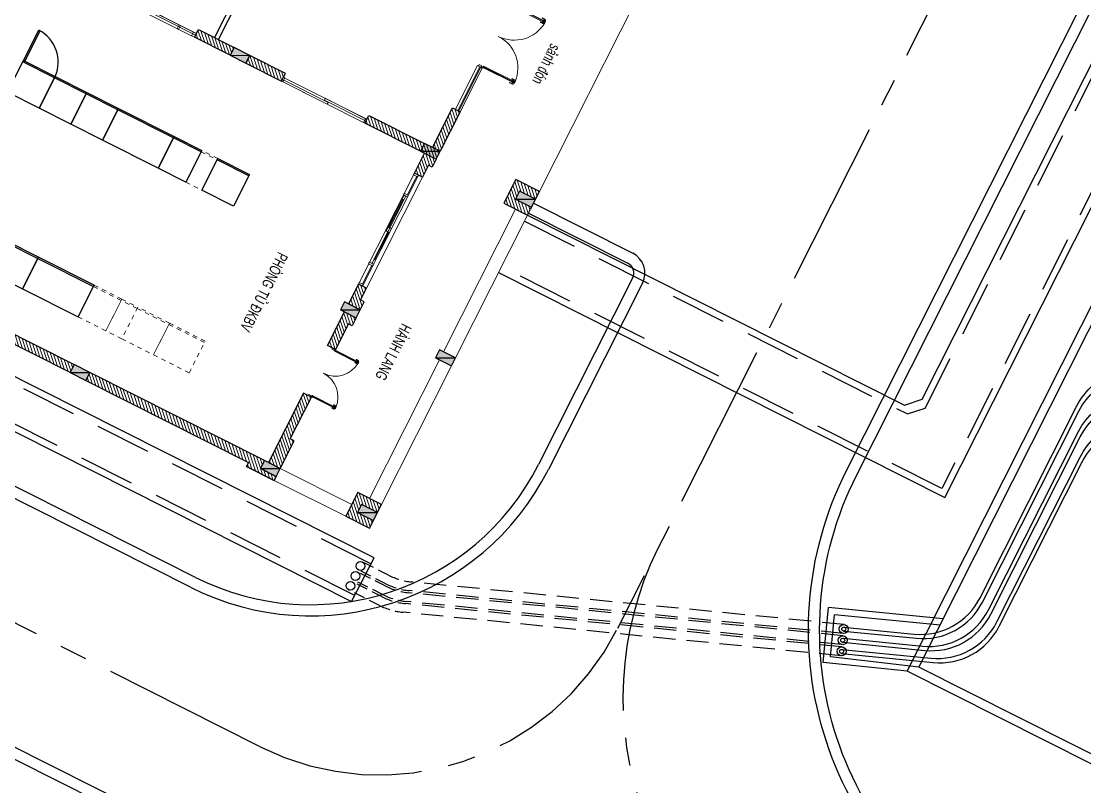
# Model space of a CAD drawing. Header units: metres. Extents: x 0 to 547597, y 0 to 1844684.
# Drawn here: x 543392.81 to 543416.75, y 1844506 to 1844523.24 of the extents above; entities that cross this region are included whole.
import ezdxf
from ezdxf.enums import TextEntityAlignment as Align

# ---------------------------------------------------------------- set-up
doc = ezdxf.new("R2010")
doc.units = ezdxf.units.M
for name, pattern in [('CENTER2', [1.125, 0.75, -0.125, 0.125, -0.125]), ('CONTINOUS', [0]), ('DASHED2', [0.375, 0.25, -0.125]), ('HIDDEN', [0.375, 0.25, -0.125]), ('HIDDEN2', [0.1875, 0.125, -0.0625])]:
    doc.linetypes.add(name, pattern=pattern)
for name, color, linetype in [('5_Thep', 4, 'Continuous'), ('6_Tim', 6, 'CENTER2'), ('7_Net dut2', 7, 'HIDDEN'), ('DUONGOTO', 3, 'Continuous'), ('Muongcap', 11, 'Continuous'), ('MuongcapTL', 8, 'HIDDEN2'), ('TB220kVhientai', 7, 'Continuous'), ('TUONG RAO', 61, 'Continuous'), ('VAT LIEU BTCT', 1, 'Continuous')]:
    doc.layers.add(name, color=color, linetype=linetype)
for name, color, linetype, lineweight in [('A-Detl-Medm', 4, 'Continuous', 15), ('A-Door', 35, 'Continuous', 9), ('A-Hatch', 8, 'Continuous', 5), ('A-Sect-Conc', 1, 'Continuous', 30), ('A-Steps', 4, 'Continuous', 15), ('A-Text-VN', 7, 'Continuous', 5), ('A-Wall', 3, 'Continuous', 30), ('noithat', 116, 'Continuous', 9)]:
    doc.layers.add(name, color=color, linetype=linetype, lineweight=lineweight)
doc.styles.add('cuong DAC', font='hoatbif.shx', dxfattribs={"width": 0.7})
pattern_1 = [(225, (-1429987.293548926, -765009.3772551641), (44.19417382415921, -44.19417382415923), [])]

# ---------------------------------------------------------------- blocks, each defined once
blk = doc.blocks.new('col200x400')
at = {"layer": 'A-Sect-Conc'}
h = blk.add_hatch(color=256, dxfattribs=at)
h.dxf.hatch_style = 1
h.paths.add_polyline_path([(-100, -200), (100, -200), (100, 200), (-100, 200)])
blk.add_line((-100, 200), (100, -200), dxfattribs=at)
blk.add_lwpolyline([(-100, -200), (100, -200), (100, 200), (-100, 200)], close=True, dxfattribs=at)
blk = doc.blocks.new('CUA DI 1600')
for p, q in [((-0.1976470588238044, 8.616359630497755), (-0.1976470588238044, 8.006754872520105)), ((-0.0611764705886344, 8.399705616872097), (-0.1013986312068482, 8.006754872520105)), ((0.1297931611784406, 8.785350262088969), (-0.0611764705886344, 8.785350262088969)), ((0.1297931611784406, 8.54365616175096), (0.04705882352891422, 8.54365616175096)), ((0.1297931611784406, 8.54365616175096), (0.1297931611784406, 8.785350262088969)), ((0.1882352941174759, 0.9999999999997726), (0.1882352941179306, 8.983235028636727)), ((0.1882352941179306, 8.983235028636727), (0.5176470588233997, 8.983235028636727)), ((0.1882352941179306, 8.983235028636727), (0.5176470588233997, 8.983235028636727)), ((0.1882352941179306, 8.418529146283845), (0.5176470588233997, 8.983235028636727)), ((0.5176470588233997, 8.418529146283845), (0.1882352941179306, 8.983235028636727)), ((0.1882352941179306, 8.983235028636727), (0.1882352941179306, 8.418529146283845)), ((0.5176470588233997, 8.983235028636727), (0.1882352941179306, 8.983235028636727)), ((0.1882352941179306, 8.418529146283845), (0.5176470588233997, 8.418529146283845)), ((0.1882352941179306, 8.418529146283845), (0.5176470588233997, 8.418529146283845)), ((0.3529411764696988, 1.564705882352428), (0.3529411764701536, 8.418529146283845)), ((0.5176470588229449, 0.9999999999997726), (0.5176470588233997, 8.983235028636727)), ((0.5176470588233997, 8.418529146283845), (0.5176470588233997, 8.983235028636727)), ((0.5760891917624349, 8.54365616175096), (0.5760891917624349, 8.785350262088969)), ((0.5760891917624349, 8.785350262088969), (0.7670588235289415, 8.785350262088969)), ((0.5760891917624349, 8.54365616175096), (0.6588235294115066, 8.54365616175096)), ((0.7670588235289415, 8.399705616872097), (0.8072809841471553, 8.065578401932044)), ((0.9035294117641115, 8.675183159909693), (0.9035294117641115, 8.065578401932044)), ((15.09647058823134, 8.675183159909693), (15.09647058823134, 8.065578401932044)), ((15.23294117646651, 8.399705616872097), (15.1927190158483, 8.065578401932044)), ((15.42391080823302, 8.785350262088969), (15.23294117646651, 8.785350262088969)), ((15.42391080823302, 8.54365616175096), (15.34117647058395, 8.54365616175096)), ((15.42391080823302, 8.54365616175096), (15.42391080823302, 8.785350262088969)), ((15.48235294117251, 0.9999999999997726), (15.48235294117205, 8.983235028636727)), ((15.81176470587752, 8.983235028636727), (15.48235294117205, 8.983235028636727)), ((15.81176470587752, 8.983235028636727), (15.48235294117205, 8.983235028636727)), ((15.81176470587752, 8.418529146283845), (15.48235294117205, 8.983235028636727)), ((15.48235294117205, 8.418529146283845), (15.81176470587752, 8.983235028636727)), ((15.48235294117205, 8.983235028636727), (15.81176470587752, 8.983235028636727)), ((15.48235294117205, 8.418529146283845), (15.48235294117205, 8.983235028636727)), ((15.81176470587752, 8.418529146283845), (15.48235294117205, 8.418529146283845)), ((15.81176470587752, 8.418529146283845), (15.48235294117205, 8.418529146283845)), ((15.64705882352575, 1.564705882352428), (15.6470588235253, 8.418529146283845)), ((15.81176470587798, 0.9999999999997726), (15.81176470587752, 8.983235028636727)), ((15.81176470587752, 8.983235028636727), (15.81176470587752, 8.418529146283845)), ((15.87020683881701, 8.54365616175096), (15.87020683881701, 8.785350262088969)), ((15.87020683881701, 8.785350262088969), (16.06117647058409, 8.785350262088969)), ((15.87020683881701, 8.54365616175096), (15.95294117646654, 8.54365616175096)), ((16.06117647058409, 8.399705616872097), (16.1013986312023, 8.006754872520105)), ((16.19764705881926, 8.616359630497755), (16.19764705881926, 8.006754872520105)), ((0.1882352941174759, 1.564705882352428), (0.5176470588229449, 1.564705882352428)), ((0.5176470588229449, 1.564705882352428), (0.1882352941174759, 0.9999999999997726)), ((0.1882352941174759, 1.564705882352428), (0.5176470588229449, 0.9999999999997726)), ((0.1882352941174759, 1.564705882352428), (0.1882352941174759, 0.9999999999997726)), ((0.5176470588229449, 1.564705882352428), (0.1882352941174759, 1.564705882352428)), ((0.1882352941174759, 0.9999999999997726), (0.5176470588229449, 0.9999999999997726)), ((0.1882352941174759, 0.9999999999997726), (0.5176470588229449, 0.9999999999997726)), ((0.5176470588229449, 0.9999999999997726), (0.5176470588229449, 1.564705882352428)), ((15.81176470587798, 1.564705882352428), (15.48235294117251, 1.564705882352428)), ((15.48235294117251, 1.564705882352428), (15.81176470587798, 0.9999999999997726)), ((15.81176470587798, 1.564705882352428), (15.48235294117251, 0.9999999999997726)), ((15.48235294117251, 1.564705882352428), (15.81176470587798, 1.564705882352428)), ((15.48235294117251, 0.9999999999997726), (15.48235294117251, 1.564705882352428)), ((15.81176470587798, 0.9999999999997726), (15.48235294117251, 0.9999999999997726)), ((15.81176470587798, 0.9999999999997726), (15.48235294117251, 0.9999999999997726)), ((15.81176470587798, 1.564705882352428), (15.81176470587798, 0.9999999999997726))]:
    blk.add_line(p, q)
for points in [[(0.3764705882352928, 0.6473049506500956), (0.1882352941179306, 0.6473049506500956), (0.1882352941179306, 0.9999999999997726), (0, 0.9999999999997726), (0, 0), (0.3764705882352928, 0), (0.3764705882352928, 0.6473049506500956)], [(15.62352941176016, 0.6473049506500956), (15.81176470587752, 0.6473049506500956), (15.81176470587752, 0.9999999999997726), (15.99999999999545, 0.9999999999997726), (15.99999999999545, 0), (15.62352941176016, 0), (15.62352941176016, 0.6473049506500956)]]:
    blk.add_lwpolyline(points)
for centre, start, end in [((0, 0.9999999999997726), 0, 86.29003410793025), ((15.99999999999545, 0.9999999999997726), 93.70996589206321, 180)]:
    blk.add_arc(centre, 7.999999999997726, start, end)
at = {"extrusion": (0, 0, -1)}
for centre, major_axis, ratio, start_param, end_param in [((-0.06212952549276451, 8.64652029663489), (0.0958347588620231, 0.1186715514159648), 0.8074430155294595, 3.920032538616322, 5.504745422152189), ((-0.1495228450153263, 8.006754872520332), (0.03402895792356506, 0.03402895792356507), 0.99999999998347, 0.9576419448588611, 3.926990816995507), ((0.09258507890763212, 8.396759414742746), (-0.1087457912071527, 0.1087457912071527), 0.999999999996143, 5.516945650339065, 6.76805069167777), ((0.1812809977054712, 8.769607544455766), (0.03807118640631484, 0.03807118640631484), 0.9999999999868399, 4.223719991697464, 5.627313105824792), ((0.7809718549513036, 8.662974470416202), (0.08709020275287695, 0.08709020275287696), 0.9999999999937104, -0.898603127172852, 0.6861097563777201), ((0.8554051979556334, 8.065578401932044), (-0.03402895792356552, 0.03402895792356551), 0.9999999999834474, 2.356194490184068, 5.325543362320714), ((15.38670272596266, 8.396759414742746), (0.1087457912072112, 0.1087457912072112), 0.9999999999979405, 3.946149323545643, 5.197254364877609), ((15.47539864476005, 8.769607544455766), (0.03807118640631491, 0.03807118640631491), 0.9999999999868383, 4.223719991697465, 5.627313105824792), ((15.47539864476005, 8.559398879384617), (-0.03807118640637285, 0.03807118640637285), 0.999999999985146, 3.797464854937037, 5.201057969071208)]:
    blk.add_ellipse(centre, major_axis=major_axis, ratio=ratio, start_param=start_param, end_param=end_param, dxfattribs=at)
at = {"extrusion": (0, 0, -0.9999999999999998)}
blk.add_ellipse((0.1812809977054712, 8.559398879384617), major_axis=(-0.03807118640637282, 0.03807118640637282), ratio=0.9999999999851483, start_param=3.797464854937037, end_param=5.201057969071208, dxfattribs=at)
for centre, major_axis, ratio, start_param, end_param in [((0.5246013552354043, 8.769607544455766), (-0.03807118640631491, 0.03807118640631491), 0.9999999999868383, 4.223719991697465, 5.627313105824792), ((0.5246013552354043, 8.559398879384617), (0.03807118640637285, 0.03807118640637285), 0.999999999985146, 3.797464854937037, 5.201057969071208), ((0.6132972740327887, 8.396759414742746), (-0.1087457912072112, 0.1087457912072112), 0.9999999999979405, 3.946149323545643, 5.197254364877609), ((15.21902814504415, 8.662974470416202), (-0.08709020275287695, 0.08709020275287696), 0.9999999999937104, -0.898603127172852, 0.6861097563777201), ((15.14459480203982, 8.065578401932044), (0.03402895792356552, 0.03402895792356551), 0.9999999999834474, 2.356194490184068, 5.325543362320714), ((15.81871900228998, 8.769607544455766), (-0.03807118640631484, 0.03807118640631484), 0.9999999999868399, 4.223719991697464, 5.627313105824792), ((15.81871900228998, 8.559398879384617), (0.03807118640637282, 0.03807118640637282), 0.9999999999851483, 3.797464854937037, 5.201057969071208), ((15.90741492108782, 8.396759414742746), (0.1087457912071527, 0.1087457912071527), 0.999999999996143, 5.516945650339065, 6.76805069167777), ((16.06212952548822, 8.64652029663489), (-0.0958347588620231, 0.1186715514159648), 0.8074430155294595, 3.920032538616322, 5.504745422152189), ((16.14952284501078, 8.006754872520332), (-0.03402895792356506, 0.03402895792356507), 0.99999999998347, 0.9576419448588611, 3.926990816995507)]:
    blk.add_ellipse(centre, major_axis=major_axis, ratio=ratio, start_param=start_param, end_param=end_param)
blk = doc.blocks.new('A$C445369CA')
at = {"layer": 'A-Hatch'}
h = blk.add_hatch(dxfattribs=at)
h.set_pattern_fill('ANSI31', color=256, scale=500, angle=180)
h.set_pattern_definition([(225, (46947.50488503953, -4433.258691577474), (44.19417382415921, -44.19417382415923), [])])
h.paths.add_polyline_path([(32400, -599.9999999996508), (33000, -599.9999999996508), (33000, 3.492459654808044e-10), (32800, 3.492459654808044e-10), (32800, -399.9999999996508), (32600, -399.9999999996508), (32600, 3.492459654808044e-10), (32400, 3.492459654808044e-10)])
h = blk.add_hatch(dxfattribs=at)
h.set_pattern_fill('ANSI31', color=256, scale=500, angle=180)
h.set_pattern_definition([(225, (54847.50488503929, -4433.258691577357), (44.19417382415921, -44.19417382415923), [])])
h.paths.add_polyline_path([(40299.99999999977, -599.9999999995343), (40899.99999999977, -599.9999999995343), (40899.99999999977, 4.656612873077393e-10), (40699.99999999977, 4.656612873077393e-10), (40699.99999999977, -399.9999999995343), (40499.99999999977, -399.9999999995343), (40499.99999999977, 4.656612873077393e-10), (40299.99999999977, 4.656612873077393e-10)])
h = blk.add_hatch(dxfattribs=at)
h.set_pattern_fill('ANSI31', color=256, scale=500, angle=180)
h.set_pattern_definition(pattern_1)
h.paths.add_polyline_path([(32600.00000000023, -2599.999999998487), (31600.00000000023, -2599.999999998487), (31600.00000000023, -2399.999999998487), (32600.00000000023, -2399.999999998487)])
h = blk.add_hatch(dxfattribs=at)
h.set_pattern_fill('ANSI31', color=256, scale=500, angle=180)
h.set_pattern_definition([(225, (46947.50488503976, -3633.258691576077), (44.19417382415921, -44.19417382415923), [])])
h.paths.add_polyline_path([(32600.00000000023, -4199.999999998487), (32800.00000000023, -4199.999999998487), (32800.00000000023, -2399.999999998487), (32600.00000000023, -2399.999999998487)])
h = blk.add_hatch(dxfattribs=at)
h.set_pattern_fill('ANSI31', color=256, scale=500, angle=180)
h.set_pattern_definition(pattern_1)
h.paths.add_polyline_path([(32800.00000000023, -2399.999999998487), (33000.00000000047, -2399.999999998487), (33000.00000000047, -2499.999999998487), (33300, -2499.999999998487), (33300, -2699.999999998487), (32800.00000000023, -2699.999999998487)])
h = blk.add_hatch(dxfattribs=at)
h.set_pattern_fill('ANSI31', color=256, scale=500, angle=180)
h.set_pattern_definition(pattern_1)
h.paths.add_polyline_path([(36600.00000000023, -2399.999999998487), (36400, -2399.999999998487), (36400, -2499.999999998487), (36100.00000000047, -2499.999999998487), (36100.00000000047, -2699.999999998487), (36600.00000000023, -2699.999999998487)])
h = blk.add_hatch(dxfattribs=at)
h.set_pattern_fill('ANSI31', color=256, scale=500, angle=180)
h.set_pattern_definition(pattern_1)
h.paths.add_polyline_path([(36800.00000000023, -2399.999999998487), (37000.00000000047, -2399.999999998487), (37000.00000000047, -2499.999999998487), (37650.00000000093, -2499.999999998487), (37650.00000000093, -2699.999999998487), (36800.00000000023, -2699.999999998487)])
h = blk.add_hatch(dxfattribs=at)
h.set_pattern_fill('ANSI31', color=256, scale=500, angle=180)
h.set_pattern_definition(pattern_1)
edge = h.paths.add_edge_path()
edge.add_line((40600.00000000023, -2699.999999998487), (40600.00000000023, -2399.999999998487))
edge.add_line((40600.00000000023, -2399.999999998487), (39900.00000000023, -2399.99999999837))
edge.add_line((39900.00000000023, -2399.99999999837), (39900.00000000023, -2499.999999998487))
edge.add_line((39900.00000000023, -2499.999999998487), (38849.51519594225, -2499.999999998487))
edge.add_line((38849.51519594225, -2499.999999998487), (38849.51519594225, -2699.999999998487))
edge.add_line((38849.51519594225, -2699.999999998487), (40601.43718812894, -2699.999999998487))
h = blk.add_hatch(dxfattribs=at)
h.set_pattern_fill('ANSI31', color=256, scale=500, angle=180)
h.set_pattern_definition(pattern_1)
edge = h.paths.add_edge_path()
edge.add_line((39900.00000000023, -2499.999999998487), (38849.51519594225, -2499.999999998487))
edge.add_line((38849.51519594225, -2499.999999998487), (38849.51519594225, -2699.999999998487))
edge.add_line((38849.51519594225, -2699.999999998487), (40601.43718812894, -2699.999999998487))
h = blk.add_hatch(dxfattribs=at)
h.set_pattern_fill('ANSI31', color=256, scale=500, angle=180)
h.set_pattern_definition(pattern_1)
h.paths.add_polyline_path([(40600.00000000023, -7199.999999998137), (40800.00000000023, -7199.999999998137), (40800.00000000023, -3099.99999999837), (40900.00000000023, -3099.99999999837), (40900.00000000023, -2399.99999999837), (40800.00000000023, -2399.999999998487), (40800.00000000023, -2799.99999999837), (40600.00000000023, -2799.999999998487)])
h = blk.add_hatch(dxfattribs=at)
h.set_pattern_fill('ANSI31', color=256, scale=500, angle=180)
h.set_pattern_definition(pattern_1)
h.paths.add_polyline_path([(32800.00000000023, -6299.999999998487), (32600.00000000023, -6299.999999998487), (32600.00000000023, -7199.999999998137), (32800.00000000023, -7199.999999998137)])
h = blk.add_hatch(dxfattribs=at)
h.set_pattern_fill('ANSI31', color=256, scale=500, angle=180)
h.set_pattern_definition(pattern_1)
h.paths.add_polyline_path([(32800.00000000023, -8499.999999997788), (32600.00000000023, -8499.999999997788), (32600.00000000023, -7599.999999998137), (32800.00000000023, -7599.999999998137)])
h = blk.add_hatch(dxfattribs=at)
h.set_pattern_fill('ANSI31', color=256, scale=500, angle=180)
h.set_pattern_definition([(225, (46947.50488503953, -3833.258691577474), (44.19417382415921, -44.19417382415923), [])])
h.paths.add_polyline_path([(40800, -13249.88795521634), (40900, -13249.88795521646), (40900, -12199.99999999977), (40800, -12199.99999999977), (40800.00000000023, -7599.999999998137), (40600.00000000023, -7599.999999998137), (40600, -13249.89112287003), (40700, -13249.88795521634)])
at = {"layer": 'VAT LIEU BTCT', "linetype": 'Continuous', "ltscale": 0.3}
for points in [[(32800, -399.9999999996508), (32600, -399.9999999996508), (32600, 3.492459654808044e-10), (32800, 3.492459654808044e-10)], [(36800, -399.9999999996508), (36600, -399.9999999996508), (36600, 3.492459654808044e-10), (36800, 3.492459654808044e-10)], [(40699.99999999977, -399.9999999995343), (40499.99999999977, -399.9999999995343), (40499.99999999977, 4.656612873077393e-10), (40699.99999999977, 4.656612873077393e-10)], [(32800.00000000023, -2799.999999998487), (32600.00000000023, -2799.999999998487), (32600.00000000023, -2399.999999998487), (32800.00000000023, -2399.999999998487)], [(36800.00000000023, -2799.999999998487), (36600.00000000023, -2799.999999998487), (36600.00000000023, -2399.999999998487), (36800.00000000023, -2399.999999998487)], [(36800.00000000023, -2799.999999998487), (36600.00000000023, -2799.999999998487), (36600.00000000023, -2399.999999998487), (36800.00000000023, -2399.999999998487)], [(40800.00000000023, -2799.999999998487), (40600.00000000023, -2799.999999998487), (40600.00000000023, -2399.999999998487), (40800.00000000023, -2399.999999998487)]]:
    blk.add_hatch(color=256, dxfattribs=at).paths.add_polyline_path(points)
at = {"color": 7, "linetype": 'CONTINOUS'}
for p, q in [((35035.42131917225, -5999.624999998254), (35035.42131917225, -6799.812499998254)), ((35035.42131917225, -7199.812499998254), (35035.42131917202, -7899.999999998254)), ((35035.42131917202, -7899.812499998254), (35035.42131917179, -9299.99999999965)), ((38835.42131917179, -9400.37499999965), (38835.42131917202, -8000.187499998254)), ((35035.42131917202, -9299.81249999965), (35035.42131917179, -10099.99999999965)), ((38835.42131917179, -10200.18749999965), (38835.42131917179, -9399.99999999965)), ((35035.42131917202, -10099.81249999965), (35035.42131917179, -10899.99999999965)), ((35035.42131917179, -10899.62499999965), (35035.42131917179, -11699.81249999965)), ((35035.42131917179, -11699.81249999965), (34234.63753446331, -11699.81249999965)), ((35035.42131917179, -11666.24119150429), (34235.34154996253, -11666.24119150429))]:
    blk.add_line(p, q, dxfattribs=at)
for points in [[(35000.0000000007, -6799.812499998254), (35000.0000000007, -5999.812499998254), (35800.0000000007, -5999.812499998254), (35800.0000000007, -6799.812499998254)], [(35000.00000000047, -7899.812499998254), (35000.0000000007, -7199.812499998254), (35800.0000000007, -7199.812499998254), (35800.00000000047, -7899.812499998254)], [(35000.00000000023, -9299.81249999965), (35000.00000000047, -7899.812499998254), (35800.00000000047, -7899.812499998254), (35800.00000000023, -9299.81249999965)], [(38800.00000000023, -8000.187499998254), (38800, -9400.37499999965), (39600, -9400.37499999965), (39600.00000000023, -8000.187499998254)], [(35000.00000000023, -10099.81249999965), (35000.00000000047, -9299.81249999965), (35800.00000000047, -9299.81249999965), (35800.00000000023, -10099.81249999965)], [(38800, -9400.18749999965), (38800, -10200.18749999965), (39600, -10200.18749999965), (39600, -9400.18749999965)], [(35000.00000000023, -10899.81249999965), (35000.00000000047, -10099.81249999965), (35800.00000000047, -10099.81249999965), (35800.00000000023, -10899.81249999965)], [(35000.00000000023, -11699.81249999965), (35000.00000000023, -10899.81249999965), (35800.00000000023, -10899.81249999965), (35800.00000000023, -11699.81249999965)]]:
    blk.add_lwpolyline(points, close=True, dxfattribs=at)
blk.add_arc((35035.42131917179, -11699.81249999965), 800.783784708365, 92.53520928359488, 180, dxfattribs=at)
at = {"layer": 'A-Detl-Medm'}
for points in [[(36100.00000000047, -2699.999999998487), (33300.00000000047, -2699.999999998487), (33300.00000000047, -2499.999999998487), (36100.00000000047, -2499.999999998487)], [(32800.00000000023, -6299.999999998487), (32700.00000000023, -6299.999999998487), (32700.00000000023, -4199.999999998487), (32800.00000000023, -4199.999999998487)], [(32800.00000000023, -4199.999999998487), (32700.00000000023, -4199.999999998487), (32700.00000000023, -4232.143496271572), (32800.00000000023, -4232.143496271572)], [(32742.47104573599, -4232.143496271572), (32700.00000000023, -4232.143496271572), (32700.00000000023, -5249.999999998487), (32742.47104573599, -5249.999999998487)], [(32800.00000000023, -5149.999999998487), (32757.52895426471, -5149.999999998487), (32757.52895426471, -6267.856503725285), (32800.00000000023, -6267.856503725285)], [(32800.00000000023, -6267.856503725285), (32700.00000000023, -6267.856503725285), (32700.00000000023, -6299.999999998487), (32800.00000000023, -6299.999999998487)], [(32800.00000000023, -8567.856503724586), (32700.00000000023, -8567.856503724586), (32700.00000000023, -8499.999999997788), (32800.00000000023, -8499.999999997788)], [(32742.47104573599, -8499.999999997788), (32700.00000000023, -8499.999999997788), (32700, -10149.99999999942), (32742.47104573576, -10149.99999999942)], [(32800, -11099.99999999942), (32700, -11099.99999999942), (32700.00000000023, -8567.856503724586), (32800.00000000023, -8567.856503724586)], [(32800.00000000023, -8931.81397217291), (32700.00000000023, -8931.81397217291), (32700.00000000023, -8899.670475899708), (32800.00000000023, -8899.670475899708)]]:
    blk.add_lwpolyline(points, close=True, dxfattribs=at)
at = {"layer": 'A-Door', "linetype": 'Continuous'}
for points in [[(30500.00000000163, -2522.222222220618), (31600.00000000023, -2522.222222220618), (31600.00000000023, -2399.999999998487), (30500.00000000163, -2399.999999998487)], [(30500.00000000163, -2438.166366883321), (31600.00000000023, -2438.166366883321), (31600.00000000023, -2461.833633113652), (30500.00000000163, -2461.833633113652)]]:
    blk.add_lwpolyline(points, close=True, dxfattribs=at)
at = {"layer": 'A-Door'}
for points in [[(33300.00000000047, -2699.999999998487), (36100.00000000047, -2699.999999998487), (36100.00000000047, -2599.999999998487), (33300.00000000047, -2599.999999998487)], [(33300.00000000047, -2599.999999998487), (33340.00000000023, -2599.999999998487), (33340.00000000023, -2699.999999998487), (33300.00000000047, -2699.999999998487)], [(33810.00000000047, -2599.999999998487), (33850.00000000023, -2599.999999998487), (33850.00000000023, -2699.999999998487), (33810.00000000047, -2699.999999998487)], [(34750.00000000023, -2599.999999998603), (34750.00000000023, -2639.999999998487), (34650.00000000023, -2639.999999998487), (34650.00000000023, -2599.999999998603)], [(35550.00000000047, -2599.999999998603), (34650.00000000023, -2599.999999998603), (34650.00000000023, -2639.999999998487), (35550.00000000047, -2639.999999998487)], [(35550.00000000047, -2599.999999998603), (35550.00000000047, -2639.999999998487), (35450.00000000047, -2639.999999998487), (35450.00000000047, -2599.999999998603)], [(35550.00000000047, -2599.99999999837), (35590.00000000047, -2599.99999999837), (35590.00000000047, -2699.99999999837), (35550.00000000047, -2699.99999999837)], [(36060.00000000047, -2599.999999998487), (36100.00000000047, -2599.999999998487), (36100.00000000047, -2699.999999998487), (36060.00000000047, -2699.999999998487)], [(33950.00000000023, -2639.999999998487), (33950.00000000023, -2679.999999998487), (33850.00000000023, -2679.999999998487), (33850.00000000023, -2639.999999998487)], [(34750.00000000023, -2639.999999998487), (33850.00000000023, -2639.999999998487), (33850.00000000023, -2679.999999998487), (34750.00000000023, -2679.999999998487)], [(34750.00000000023, -2639.999999998487), (34750.00000000023, -2679.999999998487), (34650.00000000023, -2679.999999998487), (34650.00000000023, -2639.999999998487)]]:
    blk.add_lwpolyline(points, close=True, dxfattribs=at)
at = {"layer": 'A-Door', "const_width": 20}
for points in [[(33340.00000000023, -2619.99999999837), (33810.00000000047, -2619.99999999837)], [(34750.00000000023, -2619.999999998487), (35450.00000000047, -2619.999999998487)], [(35590.00000000023, -2619.99999999837), (36060.00000000047, -2619.99999999837)], [(33950.00000000023, -2659.999999998487), (34650.00000000023, -2659.999999998487)]]:
    blk.add_lwpolyline(points, dxfattribs=at)
at = {"layer": 'A-Steps'}
for p, q in [((32400, 3.492459654808044e-10), (27000, 2.328306436538696e-10)), ((36600, 4.656612873077393e-10), (33000, 4.656612873077393e-10)), ((40299.99999999977, 4.656612873077393e-10), (36800, 4.656612873077393e-10)), ((36600, -299.9999999995343), (33000, -299.9999999995343)), ((40299.99999999977, -299.9999999995343), (36800, -299.9999999995343)), ((40600.00000000023, -2399.999999998487), (40599.99999999977, -599.9999999996508)), ((40900.00000000023, -2399.99999999837), (40899.99999999977, -599.9999999995343))]:
    blk.add_line(p, q, dxfattribs=at)
at = {"layer": 'A-Wall', "ltscale": 10}
for points in [[(32844.70645107329, 3.492459654808044e-10), (32400, 3.492459654808044e-10), (32400, -599.9999999996508), (33000, -599.9999999996508), (33000, 3.492459654808044e-10), (32863.10392812826, 3.492459654808044e-10)], [(40600, -13249.89112287003), (40600.00000000023, -7599.999999998137), (40800.00000000023, -7599.999999998137), (40800, -12199.99999999977), (40900, -12199.99999999977), (40900, -13249.88795521634)], [(32600.00000000012, -7993.279088661657), (31100.00000000012, -7993.279088661657), (31100.00000000012, -8093.279088661657), (32600.00000000012, -8093.279088661657)]]:
    blk.add_lwpolyline(points, dxfattribs=at)
for points in [[(32800, 3.492459654808044e-10), (32600, 3.492459654808044e-10), (32600, -399.9999999996508), (32800, -399.9999999996508)], [(32800, 3.492459654808044e-10), (32600, 3.492459654808044e-10), (32600, -399.9999999996508), (32800, -399.9999999996508)], [(36800, 3.492459654808044e-10), (36600, 3.492459654808044e-10), (36600, -399.9999999996508), (36800, -399.9999999996508)], [(36800, 3.492459654808044e-10), (36600, 3.492459654808044e-10), (36600, -399.9999999996508), (36800, -399.9999999996508)], [(40899.99999999977, 4.656612873077393e-10), (40299.99999999977, 4.656612873077393e-10), (40299.99999999977, -599.9999999995343), (40899.99999999977, -599.9999999995343)], [(40699.99999999977, 4.656612873077393e-10), (40499.99999999977, 4.656612873077393e-10), (40499.99999999977, -399.9999999995343), (40699.99999999977, -399.9999999995343)], [(40699.99999999977, 4.656612873077393e-10), (40499.99999999977, 4.656612873077393e-10), (40499.99999999977, -399.9999999995343), (40699.99999999977, -399.9999999995343)], [(32800.00000000023, -2399.999999998487), (32600.00000000023, -2399.999999998487), (32600.00000000023, -2799.999999998487), (32800.00000000023, -2799.999999998487)], [(32800.00000000023, -2399.999999998487), (32600.00000000023, -2399.999999998487), (32600.00000000023, -2799.999999998487), (32800.00000000023, -2799.999999998487)], [(36800.00000000023, -2399.999999998487), (36600.00000000023, -2399.999999998487), (36600.00000000023, -2799.999999998487), (36800.00000000023, -2799.999999998487)], [(36800.00000000023, -2399.999999998487), (36600.00000000023, -2399.999999998487), (36600.00000000023, -2799.999999998487), (36800.00000000023, -2799.999999998487)], [(36800.00000000023, -2399.999999998487), (36600.00000000023, -2399.999999998487), (36600.00000000023, -2799.999999998487), (36800.00000000023, -2799.999999998487)], [(36800.00000000023, -2399.999999998487), (36600.00000000023, -2399.999999998487), (36600.00000000023, -2799.999999998487), (36800.00000000023, -2799.999999998487)], [(40800.00000000023, -2399.999999998487), (40600.00000000023, -2399.999999998487), (40600.00000000023, -2799.999999998487), (40800.00000000023, -2799.999999998487)], [(40800.00000000023, -2399.999999998487), (40600.00000000023, -2399.999999998487), (40600.00000000023, -2799.999999998487), (40800.00000000023, -2799.999999998487)], [(40600.00000000023, -7199.999999998137), (40800.00000000023, -7199.999999998137), (40800.00000000023, -3099.99999999837), (40900.00000000023, -3099.99999999837), (40900.00000000023, -2399.99999999837), (40800.00000000023, -2399.999999998487), (40800.00000000023, -2799.99999999837), (40600.00000000023, -2799.999999998487)], [(32800.00000000023, -6299.999999998487), (32600.00000000023, -6299.999999998487), (32600.00000000023, -7199.999999998137), (32800.00000000023, -7199.999999998137)], [(32800.00000000023, -8499.999999997788), (32600.00000000023, -8499.999999997788), (32600.00000000023, -7599.999999998137), (32800.00000000023, -7599.999999998137)]]:
    blk.add_lwpolyline(points, close=True, dxfattribs=at)
at = {"layer": 'A-Wall'}
for points in [[(32600.00000000023, -2599.999999998487), (31600.00000000023, -2599.999999998487), (31600.00000000023, -2399.999999998487), (32600.00000000023, -2399.999999998487)], [(32800.00000000023, -4199.999999998487), (32600.00000000023, -4199.999999998487), (32600.00000000023, -2799.999999998487), (32800.00000000023, -2799.999999998487)]]:
    blk.add_lwpolyline(points, close=True, dxfattribs=at)
for points in [[(32800.00000000023, -2399.999999998487), (33000.00000000047, -2399.999999998487), (33000.00000000047, -2499.999999998487), (33300, -2499.999999998487), (33300, -2699.999999998487), (32800.00000000023, -2699.999999998487), (32800.00000000023, -2399.999999998487)], [(36600.00000000023, -2399.999999998487), (36400, -2399.999999998487), (36400, -2499.999999998487), (36100.00000000047, -2499.999999998487), (36100.00000000047, -2699.999999998487), (36600.00000000023, -2699.999999998487), (36600.00000000023, -2399.999999998487)], [(36600.00000000023, -2399.999999998487), (36400, -2399.999999998487), (36400, -2499.999999998487), (36100.00000000047, -2499.999999998487), (36100.00000000047, -2699.999999998487), (36600.00000000023, -2699.999999998487), (36600.00000000023, -2399.999999998487)], [(36800.00000000023, -2399.999999998487), (37000.00000000047, -2399.999999998487), (37000.00000000047, -2499.999999998487), (37650.00000000093, -2499.999999998487), (37650.00000000093, -2699.999999998487), (36800.00000000023, -2699.999999998487), (36800.00000000023, -2399.999999998487)], [(39900.00000000023, -2499.999999998487), (38849.51519594225, -2499.999999998487), (38849.51519594225, -2699.999999998487), (40601.43718812894, -2699.999999998487)], [(40600.00000000023, -2699.999999998487), (40600.00000000023, -2399.999999998487), (39900.00000000023, -2399.99999999837), (39900.00000000023, -2499.999999998487)], [(40800.00000000023, -2399.99999999837), (40900.00000000023, -2399.99999999837), (40900.00000000023, -3099.99999999837), (40800.00000000023, -3099.99999999837)]]:
    blk.add_lwpolyline(points, dxfattribs=at)
at = {"layer": 'noithat', "color": 7, "linetype": 'HIDDEN2', "ltscale": 15}
for p, q in [((38835.42131917179, -6099.999999998254), (38835.42131917179, -5199.812499998254)), ((38835.42131917179, -6899.999999998254), (38835.42131917179, -6099.812499998254)), ((35035.42131917225, -7199.812499998254), (35035.42131917225, -6799.624999998254)), ((38835.42131917202, -6900.187499998254), (38835.42131917179, -7300.374999998254)), ((38835.42131917179, -7300.187499998254), (38835.42131917179, -8000.374999998254))]:
    blk.add_line(p, q, dxfattribs=at)
for points in [[(38800.00000000023, -5199.999999998254), (38800.00000000023, -6099.999999998254), (39600.00000000023, -6099.999999998254), (39600.00000000023, -5199.999999998254)], [(38800.00000000023, -6099.999999998254), (38800.00000000023, -6899.999999998254), (39600.00000000023, -6899.999999998254), (39600.00000000023, -6099.999999998254)], [(35000.0000000007, -6799.812499998254), (35000.0000000007, -7199.812499998254), (35800.0000000007, -7199.812499998254), (35800.0000000007, -6799.812499998254)], [(38800.00000000023, -7300.187499998254), (38800.00000000047, -6900.187499998254), (39600.00000000047, -6900.187499998254), (39600.00000000023, -7300.187499998254)], [(38800.00000000023, -8000.187499998254), (38800.00000000023, -7300.187499998254), (39600.00000000023, -7300.187499998254), (39600.00000000023, -8000.187499998254)]]:
    blk.add_lwpolyline(points, close=True, dxfattribs=at)
at = {"layer": 'A-Door'}
for p, xscale, yscale, zscale in [((30500.00000000163, -2499.999999998836), -100, 100, 100), ((37650.00000000093, -2574.969699744834), 74.96969974635252, 74.96969974635252, 74.96969974635252)]:
    blk.add_blockref('CUA DI 1600', p, dxfattribs=dict(at, xscale=xscale, yscale=yscale, zscale=zscale))
at = {"layer": 'A-Sect-Conc', "rotation": 180}
for p in [(32700, -199.9999999996508), (36700, -199.9999999996508), (40599.99999999977, -199.9999999995343), (32700.00000000023, -2599.999999998487), (36700.00000000023, -2599.999999998487), (36700.00000000023, -2599.999999998487), (40700.00000000023, -2599.99999999837), (32700.00000000023, -7399.999999998137), (40700.00000000023, -7399.999999998137)]:
    blk.add_blockref('col200x400', p, dxfattribs=at)
at = {"layer": 'A-Text-VN', "style": 'cuong DAC', "width": 0.7}
blk.add_text('s¶nh ®ãn', height=250, dxfattribs=at).set_placement((29774.77502416074, -1141.893337993257), align=Align.MIDDLE)
for s, p in [('HµNH LANG', (36431.86718080193, -1430.603335489461)), ('PHßNG Tñ ®KBV', (36249.51666973601, -4641.109956886809))]:
    blk.add_text(s, height=250, dxfattribs=at).set_placement(p)
blk = doc.blocks.new('mb moiTQK')
at = {"color": 1}
for points in [[(-12.32179829144308, -89.46162176731735), (-12.8912076274065, -87.98450582171785, 0.3101207229624148), (-14.29081678824888, -87.02403728198254), (-19.13440751485915, -87.02403728192434, -0.414213562373095), (-20.63440751509198, -85.52403728198254), (-20.63440751485915, -84.6923537543625)], [(-12.23782116446101, -89.42925137735432), (-12.82980249930562, -87.89358096633799, 0.3101207229615577), (-14.22941166014799, -86.93311242648628), (-19.04348265930468, -86.93311242648628, -0.414213562373095), (-20.54348265953751, -85.43311242660269), (-20.54348265953751, -84.69235375447892)], [(-12.08648970016667, -89.3709546347381), (-12.7330958311578, -87.69358096609352, 0.3101207229598374), (-14.13270499200017, -86.73311242641643), (-18.63432080989161, -86.73311242653284, -0.414213562373095), (-20.13432080989161, -85.23311242641643), (-20.13432080965878, -84.6923537543625)], [(-12.00247953824156, -89.33866994135309), (-12.67169070282408, -87.60265611071367, 0.3101207229590339), (-14.07129986413212, -86.64218757109478), (-18.5433959541043, -86.64218757097836, -0.414213562373095), (-20.04339595433713, -85.14218757097836), (-20.04339595433713, -84.69235375442071)], [(-11.85125776814685, -89.28037420217873), (-12.57509411584043, -87.40265611076023, 0.3101207229615804), (-13.97470327714847, -86.44218757096672), (-18.13423410469123, -86.44218757090852, -0.414213562373095), (-19.63423410469123, -84.94218757102493), (-19.6342341044584, -84.69235375442071)], [(-11.76728121835196, -89.24800231459079), (-12.51368898797237, -87.31173125526396, 0.3101207229633355), (-13.91329814858192, -86.35126271558687), (-18.04330924913676, -86.35126271552866, -0.414213562373095), (-19.54330924890393, -84.85126271547045), (-19.54330924913676, -84.69235375442071)]]:
    blk.add_lwpolyline(points, format="xyb", dxfattribs=at)
for centre, radius in [((-12.04562026976065, -89.35539858677652), 0.1012790261181207), ((-11.80928620851056, -89.2641449105576), 0.1012790261181207), ((-12.28203542778657, -89.44691145827522), 0.1012790261181207), ((-8.649980554742898, -99.79910107346944), 0.100228196371799), ((-8.399980554742898, -99.7991010731202), 0.100228196371799), ((-8.149980554510067, -99.79910107323661), 0.100228196371799)]:
    blk.add_circle(centre, radius)
for centre in [(-11.80926949313299, -89.26418825838476), (-12.27981001619638, -89.4454358236398), (-12.04446837600709, -89.35485442448402)]:
    blk.add_circle(centre, 0.04500000000946874, dxfattribs=at)
at = {"layer": '6_Tim', "ltscale": 5}
for p, q in [((-50.70026379187048, -93.99978578445729), (-9.99998183889703, -93.99978578422446)), ((-3.999981839129861, -99.99978578428266), (-3.9999818386642, -118.8000000002211))]:
    blk.add_line(p, q, dxfattribs=at)
blk.add_lwpolyline([(-12.00000000038573, -93.9997857845155, 0.4273529999295109), (-4.500000000618558, -85.99978578428266), (-4.500000000618558, -39.49978578439907, 0.4142135623730981), (-9.500000000618558, -34.49978578434087), (-163.4100000006136, -34.49978578425082, 0.4142135623732877), (-171.0000000006186, -42.08978578425081), (-171.0000000006186, -86.40978578460837, 0.4142135623740091), (-163.4100000005949, -93.99978578460838), (-60.70026379163765, -93.99978578434087, -0.414213562373095), (-55.70026379163765, -98.99978578439908, 0.414213562373095)], format="xyb", dxfattribs=at)
blk.add_arc((-9.99998183912986, -99.99978578439908), 6, 0, 90, dxfattribs=at)
at = {"layer": '7_Net dut2', "ltscale": 2}
for p, q in [((-11.71477993732707, -89.22773054684507), (-8.150288911689232, -98.47858128987713)), ((-12.37674726304987, -89.48279424430797), (-8.850896246651347, -98.60336872952752)), ((-12.18748916398191, -89.40987090114498), (-8.65071393588015, -98.56770668906387)), ((-12.14019090231896, -89.39164633158356), (-8.60066950615884, -98.55879228282714)), ((-11.95106007895821, -89.31877202924801), (-8.400496175898398, -98.52313889772626)), ((-11.90379247946122, -89.30055927421193), (-8.350453908475275, -98.514226582949))]:
    blk.add_line(p, q, dxfattribs=at)
at = {"layer": '7_Net dut2'}
for p, q in [((-8.299980554416935, -99.06299394700903), (-8.299980554649766, -99.79234153701685)), ((-8.2499805546032, -99.05397204769537), (-8.2499805546032, -99.79234153364081)), ((-8.049980554649766, -99.0178987331455), (-8.049980554416935, -99.80586060939817)), ((-8.749980554370369, -99.14425975253101), (-8.7499805546032, -99.79234153381543)), ((-8.549980554649766, -99.10812590527343), (-8.549980554649766, -99.79234153724968)), ((-8.4999805546032, -99.09909644682187), (-8.4999805546032, -99.7923415335826))]:
    blk.add_line(p, q, dxfattribs=at)
for centre, end in [((-10.2499805546032, -99.1442597524728), 21.1366820926906), ((-10.04998055464977, -99.10812590538984), 21.11736094376606), ((-9.9999805546032, -99.0990964469965), 21.11265014468415), ((-9.799980554649766, -99.06299394695083), 21.09425803999262), ((-9.7499805546032, -99.05397204763716), 21.08977518442248), ((-9.549980554416935, -99.01789873320371), 21.07225610397174)]:
    blk.add_arc(centre, 1.5, 0, end, dxfattribs=at)
at = {"layer": 'DUONGOTO'}
for p, q in [((-17.20012217263148, -96.9997857845155), (-12.49998299513401, -96.99978578439908)), ((-17.20012217263148, -97.2497857845155), (-12.49998299513401, -97.24978578439908)), ((-17.70002259510957, -99.99978578448753), (-17.70012217309715, -97.49978578445729)), ((-17.45012217309715, -99.99978578448741), (-17.45012217263148, -97.49978578434087)), ((-6.749982995366837, -103.0010616310755), (-6.749957451066789, -115.7499866126774)), ((-6.499982994901176, -103.001061111805), (-6.499957451067467, -115.7499860306153))]:
    blk.add_line(p, q, dxfattribs=at)
for points in [[(-1.250182870462696, -0.725389712897534), (-1.249935523061241, -126.0000000001047), (-57.95026379163765, -126.0000000001047), (-57.95026379163765, -100.9997857845155, 0.4142135623725773), (-61.70026379140482, -97.24978578439908), (-65.34469485522413, -97.24978578439908)], [(-1.500182870695527, -0.725390208302936), (-1.499936018757682, -125.7500000002211), (-57.70026379163765, -125.7500000001629), (-57.70026379163765, -100.9997857845155, 0.4142135623725779), (-61.70026379163765, -96.99978578445729), (-65.34469485522413, -96.99978578444636)]]:
    blk.add_lwpolyline(points, format="xyb", dxfattribs=at)
for points in [[(-15.50000000061856, -90.99978578439908), (-161.000077923382, -90.99978578430617, -0.4142163025384895), (-169.0000779230261, -82.99971094029408), (-168.9997177362179, -44.49971094022838, -0.4142108222134107), (-160.9997177365512, -36.49978578424048), (-12.50000000061856, -36.49978578451549, -0.4142135623730958), (-7.500000000618558, -41.49978578439907), (-7.500000000618558, -82.99978578434087, -0.4142135623730984)], [(-15.50000000061856, -90.74978578439908), (-161.0000779233435, -90.74978578449199, -0.4142163025404424), (-168.75007792301, -82.9997132793148), (-168.7497177360007, -44.49971327913022, -0.4142108222114729), (-160.9997177363344, -36.74978578430741), (-12.50000000038573, -36.74978578439907, -0.4142135623730951), (-7.750000000618558, -41.49978578434087), (-7.750000000152896, -82.99978578434087, -0.4142135623730951)]]:
    blk.add_lwpolyline(points, format="xyb", close=True, dxfattribs=at)
for centre, radius, start, end in [((-17.20012217263148, -97.4997857845737), 0.5, 90, 180), ((-12.49998299513401, -103.0010749199427), 6, 0.0001333987971732661, 90), ((-17.20012217263148, -97.4997857845737), 0.25, 90, 180), ((-12.49998299513401, -103.0010749199427), 5.75, 0.0001333987971732661, 90)]:
    blk.add_arc(centre, radius, start, end, dxfattribs=at)
at = {"layer": 'Muongcap'}
for p, q in [((-13.49418841457383, -87.54978578444565), (-12.56169086477176, -89.96989854564885)), ((-12.07754532845148, -87.74978578434087), (-11.39528116226585, -89.52046734275058)), ((-11.39528116226585, -89.52046734275058), (-12.56169086477176, -89.96989854564885))]:
    blk.add_line(p, q, dxfattribs=at)
for points in [[(-17.40012217328341, -99.99978578448741), (-17.40012217305058, -90.49978578434087), (-17.70012217309715, -90.19978578435251), (-31.47433905062654, -90.19978578446893), (-31.47433906343223, -73.29978578444565)], [(-15.95012217309714, -99.99978578448741), (-15.95012217309714, -88.74978578434087), (-29.72433904340879, -88.74978578439908), (-30.02433904368819, -88.44978578446893), (-30.02433904811197, -78.44978578446893)], [(-7.849980554463501, -119.1997857844425), (-7.849980554230671, -99.61748223484022), (-8.949980554556634, -99.60828011838015), (-8.949980554789464, -117.4997857843726), (-9.449980554789464, -117.9997857846055), (-9.50012217291088, -117.999785784489)]]:
    blk.add_lwpolyline(points, dxfattribs=at)
at = {"layer": 'MuongcapTL', "linetype": 'DASHED2', "ltscale": 1000}
for p, q in [((-13.33343872303532, -87.54978578450385), (-12.47565344503538, -89.77599763713073)), ((-12.27754532817208, -87.54978578432923), (-11.589182071075, -89.43442992283957)), ((-11.589182071075, -89.43442992283957), (-12.47565344503538, -89.77599763713073))]:
    blk.add_line(p, q, dxfattribs=at)
at = {"layer": 'MuongcapTL', "linetype": 'DASHED2', "ltscale": 5}
for points in [[(-17.25012217289271, -99.99978578448741), (-17.25012217314371, -90.349785784434), (-17.55012217319028, -90.04978578438744), (-31.32433905095251, -90.04978578444565), (-31.32433906352536, -73.14978578436416)], [(-30.17433904825167, -78.29978578444565), (-30.17433904382789, -88.599785784434), (-29.87433904354849, -88.89978578442236), (-16.10012217323684, -88.89978578442236), (-16.10012217298837, -99.99978578448741)], [(-8.799980554649766, -99.60953495238203), (-8.799980554416935, -117.6497857844541), (-9.299980554416935, -118.1497857845123), (-9.50012217291088, -118.1497857845123)], [(-7.9999805546032, -99.61622740060551), (-7.99998055483603, -119.0504780547079)]]:
    blk.add_lwpolyline(points, dxfattribs=at)
at = {"layer": 'TUONG RAO'}
for points in [[(-26.57740716535055, -77.24978578416625), (-12.07754532821865, -77.24978578434087), (-12.07754532845148, -87.74978578445729), (-26.57740716558338, -87.74978578445729)], [(-26.37740716539712, -77.44978578452714), (-12.27754532840491, -77.44978578435251), (-12.27754532793925, -87.54978578421282), (-26.37740716493146, -87.54978578438744)]]:
    blk.add_lwpolyline(points, close=True, dxfattribs=at)
at = {"layer": 'TB220kVhientai', "xscale": 0.001, "yscale": 0.001, "zscale": 0.001}
blk.add_blockref('A$C445369CA', (-50.40002259510958, -99.99978578448788), dxfattribs=at)
blk = doc.blocks.new('ACAD-DinhViTuyenDz220kV')
blk.add_circle((543470.1879325404, 1844560.069577824), 117.5514489013003)
at = {"layer": '5_Thep', "rotation": 243.2403583287449}
blk.add_blockref('mb moiTQK', (543485.661, 1844458.313), dxfattribs=at)

msp = doc.modelspace()

# ---------------------------------------------------------------- block references
msp.add_blockref('ACAD-DinhViTuyenDz220kV', (0, 0))

doc.saveas('drawing.dxf')
